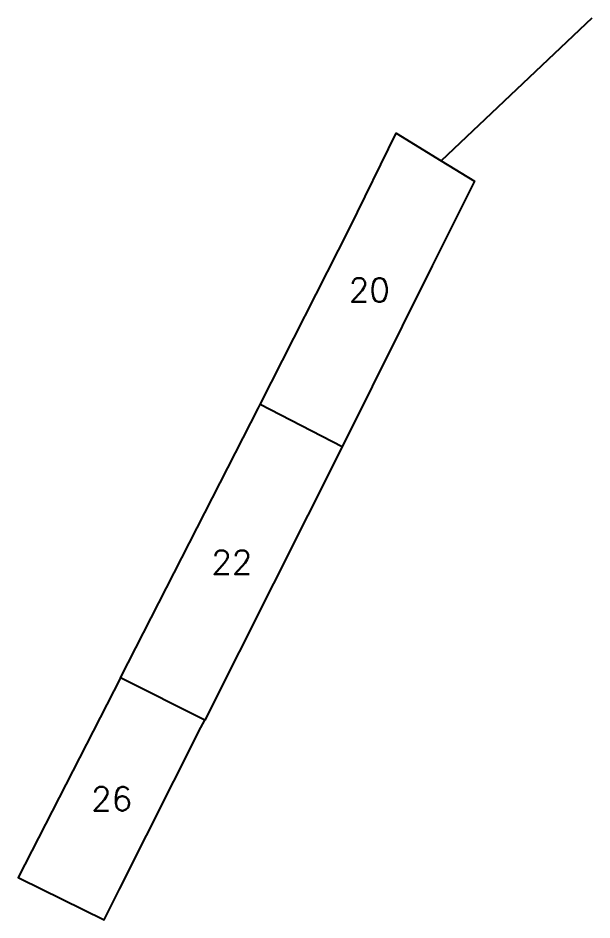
# Model space of a CAD drawing. Header units: millimetres. Extents: x 80000 to 81000, y 143000 to 144000.
# Drawn here: x 80186.08 to 80216.1, y 143401.53 to 143448.74 of the extents above; entities that cross this region are included whole.
import ezdxf
from ezdxf.enums import TextEntityAlignment as Align

# ---------------------------------------------------------------- set-up
doc = ezdxf.new("R2010")
doc.units = ezdxf.units.MM
for name, color, linetype in [('W0101', 7, 'CONTINUOUS'), ('W0104', 1, 'CONTINUOUS'), ('W0991', 7, 'CONTINUOUS'), ('W1102', 7, 'CONTINUOUS')]:
    doc.layers.add(name, color=color, linetype=linetype)
doc.styles.get("Standard").update_dxf_attribs({"font": 'romans.shx', "width": 0.85})

msp = doc.modelspace()

# ---------------------------------------------------------------- linework, layer by layer
at = {"layer": 'W0101'}
for points in [[(80198.75, 143428.513), (80203.434, 143437.759), (80205.865, 143442.717), (80208.217, 143441.275), (80209.962, 143440.205), (80207.745, 143435.775), (80203.038, 143426.297)], [(80191.428, 143414.211), (80198.661, 143428.336), (80198.75, 143428.513)], [(80203.038, 143426.297), (80195.84, 143411.994)], [(80191.428, 143414.211), (80186.076, 143403.761), (80186.179, 143403.71), (80190.575, 143401.533), (80191.389, 143403.151), (80195.644, 143411.606), (80195.84, 143411.994)]]:
    msp.add_lwpolyline(points, dxfattribs=at)
at = {"layer": 'W0104'}
msp.add_lwpolyline([(80216.1, 143448.743), (80208.217, 143441.275)], dxfattribs=at)
at = {"layer": 'W1102'}
for points in [[(80203.038, 143426.297), (80198.75, 143428.513)], [(80195.84, 143411.994), (80191.428, 143414.211)]]:
    msp.add_lwpolyline(points, dxfattribs=at)

# ---------------------------------------------------------------- texts
at = {"layer": 'W0991'}
for s, p in [('20', (80204.451, 143434.507)), ('22', (80197.259, 143420.253)), ('26', (80190.973, 143407.872))]:
    msp.add_text(s, height=1.25, dxfattribs=at).set_placement(p, align=Align.MIDDLE_CENTER)

doc.saveas('drawing.dxf')
